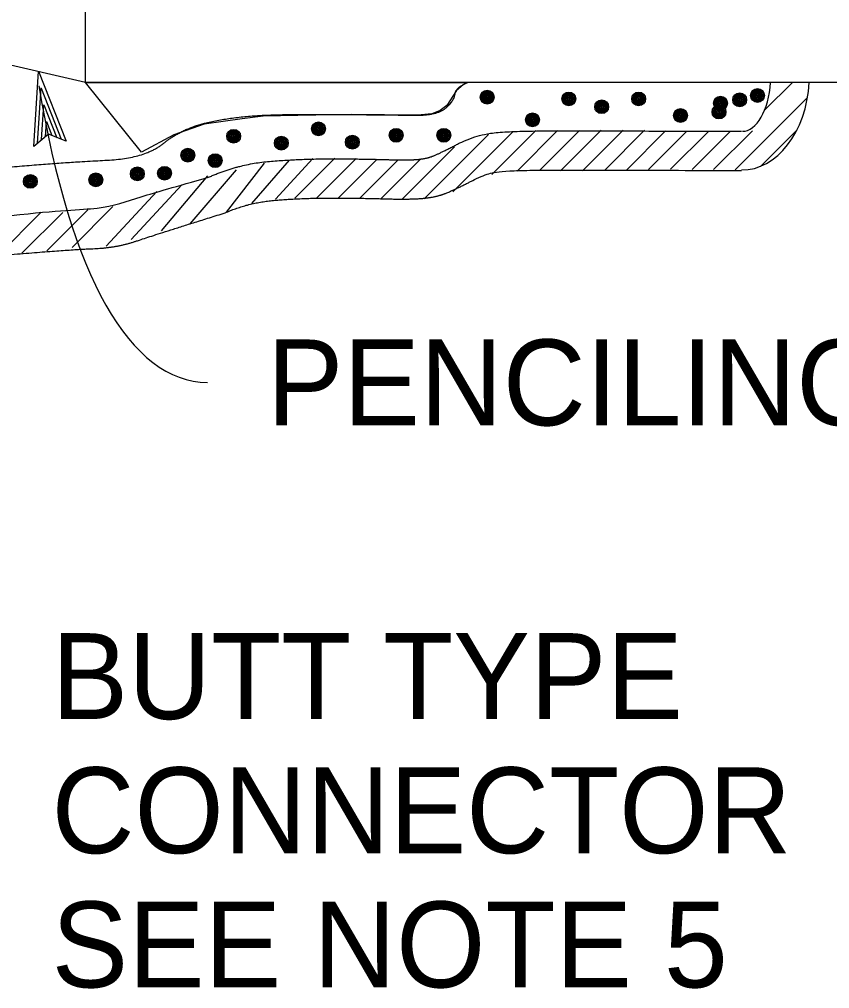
# Model space of a CAD drawing. Extents: x -893 to 867, y -474 to 712.
# Drawn here: x -312.3 to -246.2, y 158 to 237 of the extents above; entities that cross this region are included whole.
import ezdxf

# ---------------------------------------------------------------- set-up
doc = ezdxf.new("R2010")
doc.units = 0
for name, color, linetype in [('56 Stage 3 Anno', 7, 'Continuous'), ('57 Undefined', 7, 'Continuous'), ('59 Sndwall Anno', 7, 'Continuous'), ('60 Nongeo Data', 7, 'Continuous')]:
    doc.layers.add(name, color=color, linetype=linetype)

msp = doc.modelspace()

# ---------------------------------------------------------------- linework, layer by layer
at = {"layer": '56 Stage 3 Anno'}
for p, q in [((-311.143, 226.601), (-310.762, 232.737)), ((-310.762, 232.737), (-310.762, 232.737)), ((-310.762, 232.737), (-308.506, 227.021)), ((-310.825, 226.871), (-310.546, 231.374)), ((-310.54, 231.364), (-308.897, 227.196)), ((-310.507, 227.158), (-310.33, 230.008)), ((-310.33, 230.008), (-309.268, 227.317)), ((-310.192, 227.387), (-310.114, 228.644)), ((-310.114, 228.644), (-309.659, 227.492)), ((-309.945, 227.602), (-311.143, 226.601)), ((-308.506, 227.021), (-309.945, 227.602)), ((-308.506, 227.021), (-308.506, 227.021)), ((-311.143, 226.601), (-311.143, 226.601))]:
    msp.add_line(p, q, dxfattribs=at)
msp.add_ellipse((-285.602, 294.444), major_axis=(-12.28, -87.011), ratio=0.276, start_param=5.558524, end_param=6.320194, dxfattribs=at)
at = {"layer": '59 Sndwall Anno'}
for centre, radius in [((-274.17, 230.623), 0.564), ((-274.17, 230.623), 0.497), ((-274.17, 230.623), 0.429), ((-274.17, 230.623), 0.361), ((-274.17, 230.623), 0.294), ((-274.17, 230.623), 0.226), ((-274.17, 230.623), 0.158), ((-274.17, 230.623), 0.0677), ((-267.515, 230.475), 0.564), ((-267.515, 230.475), 0.497), ((-267.515, 230.475), 0.429), ((-267.515, 230.475), 0.361), ((-267.515, 230.475), 0.294), ((-267.515, 230.475), 0.226), ((-261.818, 230.476), 0.564), ((-261.818, 230.476), 0.497), ((-261.818, 230.476), 0.429), ((-261.818, 230.476), 0.361), ((-261.818, 230.476), 0.294), ((-261.818, 230.476), 0.226), ((-255.145, 230.126), 0.564), ((-253.58, 230.401), 0.564), ((-253.58, 230.401), 0.497), ((-253.58, 230.401), 0.429), ((-253.58, 230.401), 0.361), ((-253.58, 230.401), 0.294), ((-252.131, 230.761), 0.564), ((-252.131, 230.761), 0.497), ((-252.131, 230.761), 0.429), ((-252.131, 230.761), 0.361), ((-252.131, 230.761), 0.294), ((-252.131, 230.761), 0.226), ((-252.131, 230.761), 0.158), ((-252.131, 230.761), 0.0677), ((-267.515, 230.475), 0.158), ((-267.515, 230.475), 0.0677), ((-264.832, 229.841), 0.564), ((-264.832, 229.841), 0.497), ((-264.832, 229.841), 0.429), ((-264.832, 229.841), 0.361), ((-264.832, 229.841), 0.294), ((-264.832, 229.841), 0.226), ((-264.832, 229.841), 0.158), ((-264.832, 229.841), 0.0677), ((-261.818, 230.476), 0.158), ((-261.818, 230.476), 0.0677), ((-255.269, 229.412), 0.564), ((-255.269, 229.412), 0.497), ((-255.145, 230.126), 0.497), ((-255.145, 230.126), 0.429), ((-255.145, 230.126), 0.361), ((-255.145, 230.126), 0.294), ((-255.145, 230.126), 0.226), ((-255.145, 230.126), 0.158), ((-255.145, 230.126), 0.0677), ((-253.58, 230.401), 0.226), ((-253.58, 230.401), 0.158), ((-253.58, 230.401), 0.0677), ((-270.473, 228.773), 0.564), ((-270.473, 228.773), 0.497), ((-270.473, 228.773), 0.429), ((-270.473, 228.773), 0.361), ((-258.407, 229.126), 0.564), ((-258.407, 229.126), 0.497), ((-258.407, 229.126), 0.429), ((-258.407, 229.126), 0.361), ((-258.407, 229.126), 0.294), ((-258.407, 229.126), 0.226), ((-258.407, 229.126), 0.158), ((-258.407, 229.126), 0.0677), ((-255.269, 229.412), 0.429), ((-255.269, 229.412), 0.361), ((-255.269, 229.412), 0.294), ((-255.269, 229.412), 0.226), ((-255.269, 229.412), 0.158), ((-255.269, 229.412), 0.0677), ((-287.925, 228.033), 0.564), ((-287.925, 228.033), 0.497), ((-287.925, 228.033), 0.429), ((-287.925, 228.033), 0.361), ((-287.925, 228.033), 0.294), ((-270.473, 228.773), 0.294), ((-270.473, 228.773), 0.226), ((-270.473, 228.773), 0.158), ((-270.473, 228.773), 0.0677), ((-294.841, 227.432), 0.564), ((-294.841, 227.432), 0.497), ((-294.841, 227.432), 0.429), ((-294.841, 227.432), 0.361), ((-294.841, 227.432), 0.294), ((-294.841, 227.432), 0.226), ((-294.841, 227.432), 0.158), ((-287.925, 228.033), 0.226), ((-287.925, 228.033), 0.158), ((-287.925, 228.033), 0.0677), ((-281.594, 227.511), 0.564), ((-281.594, 227.511), 0.497), ((-281.594, 227.511), 0.429), ((-281.594, 227.511), 0.361), ((-281.594, 227.511), 0.294), ((-281.594, 227.511), 0.226), ((-281.594, 227.511), 0.158), ((-281.594, 227.511), 0.0677), ((-277.707, 227.511), 0.564), ((-277.707, 227.511), 0.497), ((-277.707, 227.511), 0.429), ((-277.707, 227.511), 0.361), ((-277.707, 227.511), 0.294), ((-277.707, 227.511), 0.226), ((-277.707, 227.511), 0.158), ((-277.707, 227.511), 0.0677), ((-294.841, 227.432), 0.0677), ((-290.954, 226.876), 0.564), ((-290.954, 226.876), 0.497), ((-290.954, 226.876), 0.429), ((-290.954, 226.876), 0.361), ((-290.954, 226.876), 0.294), ((-290.954, 226.876), 0.226), ((-290.954, 226.876), 0.158), ((-290.954, 226.876), 0.0677), ((-285.163, 226.955), 0.564), ((-285.163, 226.955), 0.497), ((-285.163, 226.955), 0.429), ((-285.163, 226.955), 0.361), ((-285.163, 226.955), 0.294), ((-285.163, 226.955), 0.226), ((-285.163, 226.955), 0.158), ((-285.163, 226.955), 0.0677), ((-298.573, 225.886), 0.564), ((-298.573, 225.886), 0.497), ((-298.573, 225.886), 0.429), ((-298.573, 225.886), 0.361), ((-298.573, 225.886), 0.294), ((-298.573, 225.886), 0.226), ((-298.573, 225.886), 0.158), ((-298.573, 225.886), 0.0677), ((-296.348, 225.447), 0.564), ((-296.348, 225.447), 0.497), ((-296.348, 225.447), 0.429), ((-296.348, 225.447), 0.361), ((-296.348, 225.447), 0.294), ((-296.348, 225.447), 0.226), ((-296.348, 225.447), 0.158), ((-296.348, 225.447), 0.0677), ((-306.078, 223.888), 0.564), ((-306.078, 223.888), 0.497), ((-302.694, 224.367), 0.564), ((-302.694, 224.367), 0.497), ((-302.694, 224.367), 0.429), ((-302.694, 224.367), 0.361), ((-302.694, 224.367), 0.294), ((-302.694, 224.367), 0.226), ((-302.694, 224.367), 0.158), ((-302.694, 224.367), 0.0677), ((-300.473, 224.415), 0.564), ((-300.473, 224.415), 0.497), ((-300.473, 224.415), 0.429), ((-300.473, 224.415), 0.361), ((-300.473, 224.415), 0.294), ((-300.473, 224.415), 0.226), ((-300.473, 224.415), 0.158), ((-300.473, 224.415), 0.0677), ((-311.419, 223.753), 0.564), ((-311.419, 223.753), 0.497), ((-311.419, 223.753), 0.429), ((-311.419, 223.753), 0.361), ((-311.419, 223.753), 0.294), ((-311.419, 223.753), 0.226), ((-311.419, 223.753), 0.158), ((-311.419, 223.753), 0.0677), ((-306.078, 223.888), 0.429), ((-306.078, 223.888), 0.361), ((-306.078, 223.888), 0.294), ((-306.078, 223.888), 0.226), ((-306.078, 223.888), 0.158), ((-306.078, 223.888), 0.0677)]:
    msp.add_circle(centre, radius, dxfattribs=at)
at = {"layer": '60 Nongeo Data'}
for p, q in [((-306.926, 231.821), (-306.926, 240.731)), ((-306.926, 231.821), (-314.426, 233.539)), ((-227.195, 231.821), (-306.926, 231.821)), ((-251.557, 229.55), (-249.286, 231.821)), ((-253.96, 224.692), (-248.046, 230.605)), ((-279.302, 222.331), (-274.048, 227.585)), ((-276.961, 222.904), (-272.044, 227.821)), ((-273.78, 224.317), (-270.202, 227.895)), ((-271.733, 224.597), (-268.434, 227.895)), ((-269.862, 224.7), (-266.655, 227.907)), ((-268.187, 224.607), (-264.87, 227.924)), ((-266.409, 224.617), (-263.086, 227.94)), ((-264.609, 224.649), (-261.338, 227.921)), ((-262.81, 224.68), (-259.621, 227.869)), ((-261.011, 224.712), (-257.905, 227.818)), ((-259.211, 224.744), (-256.156, 227.799)), ((-257.453, 224.734), (-254.365, 227.823)), ((-255.706, 224.713), (-252.533, 227.886)), ((-251.882, 224.98), (-248.901, 227.962)), ((-281.115, 222.285), (-276.828, 226.573)), ((-295.415, 221.243), (-292.316, 225.227)), ((-293.371, 221.952), (-290.288, 225.487)), ((-291.432, 222.315), (-288.38, 225.627)), ((-289.856, 222.383), (-286.601, 225.639)), ((-288.067, 222.405), (-284.856, 225.616)), ((-286.319, 222.385), (-283.145, 225.559)), ((-284.571, 222.365), (-281.472, 225.464)), ((-282.834, 222.334), (-279.586, 225.582)), ((-298.4, 220.292), (-294.604, 224.706)), ((-300.735, 219.727), (-296.941, 224.218)), ((-305.225, 218.476), (-301.095, 222.937)), ((-303.202, 219.013), (-299.071, 223.474)), ((-314.005, 217.769), (-310.531, 221.243)), ((-312.114, 217.892), (-308.777, 221.229)), ((-310.061, 218.099), (-306.724, 221.436)), ((-308.018, 218.368), (-304.681, 221.705))]:
    msp.add_line(p, q, dxfattribs=at)
msp.add_lwpolyline([(-306.926, 231.821), (-275.752, 231.825), (-276.121, 231.619), (-276.677, 231.165), (-277.451, 229.941), (-278.001, 229.544), (-278.678, 229.265), (-279.846, 229.143), (-285.225, 229.202), (-289.618, 229.13), (-292.443, 229.078), (-294.155, 228.841), (-297.237, 228.411), (-299.706, 227.537), (-302.35, 226.133)], close=True, dxfattribs=at)
for centre, major_axis, ratio, start_param, end_param in [((-253.268, 232.247), (-0.211, -7.56), 0.710211, 0.009243, 1.534371), ((-253.285, 232.247), (-0.093, -4.41), 0.506875, 0.008513, 1.484849)]:
    msp.add_ellipse(centre, major_axis=major_axis, ratio=ratio, start_param=start_param, end_param=end_param, dxfattribs=at)
for points, degree in [([(-279.846, 229.143), (-278.141, 229.171), (-276.836, 230.392), (-276.734, 231.416), (-275.758, 231.817)], 2), ([(-313.324, 224.91), (-308.532, 225.32), (-302.033, 225.628), (-299.037, 228.111), (-294.39, 229.113), (-288.333, 229.261), (-279.846, 229.143)], 2), ([(-296.821, 224.119), (-294.422, 225.174), (-289.493, 225.593), (-284.481, 225.593), (-280.6, 225.476), (-279.049, 225.615), (-277.859, 226.129), (-275.619, 227.299), (-273.351, 227.835), (-267.358, 227.888), (-253.419, 227.836)], 2), ([(-295.533, 221.192), (-293.622, 222.033), (-289.357, 222.395), (-284.529, 222.395), (-280.506, 222.274), (-278.253, 222.476), (-276.482, 223.241), (-274.494, 224.28), (-272.965, 224.641), (-267.35, 224.69), (-253.431, 224.639)], 2), ([(-312.972, 220.964), (-309.071, 221.435), (-305.611, 221.396), (-302.609, 222.475), (-299.658, 223.297), (-296.821, 224.119)], 3), ([(-312.972, 217.798), (-308.073, 218.205), (-304.386, 218.342), (-301.052, 219.472), (-295.533, 221.192)], 2)]:
    msp.add_open_spline(points, degree=degree, dxfattribs=at)

# ---------------------------------------------------------------- texts
at = {"layer": '57 Undefined'}
for s, height, p in [('PENCILING - 1/4" Min', 7.00001, (-292.142, 203.868)), ('BUTT TYPE', 7, (-309.688, 179.932)), ('CONNECTOR', 7, (-309.688, 168.995)), ('SEE NOTE 5', 7, (-309.688, 158.058))]:
    msp.add_text(s, height=height, dxfattribs=at).set_placement(p)

doc.saveas('drawing.dxf')
